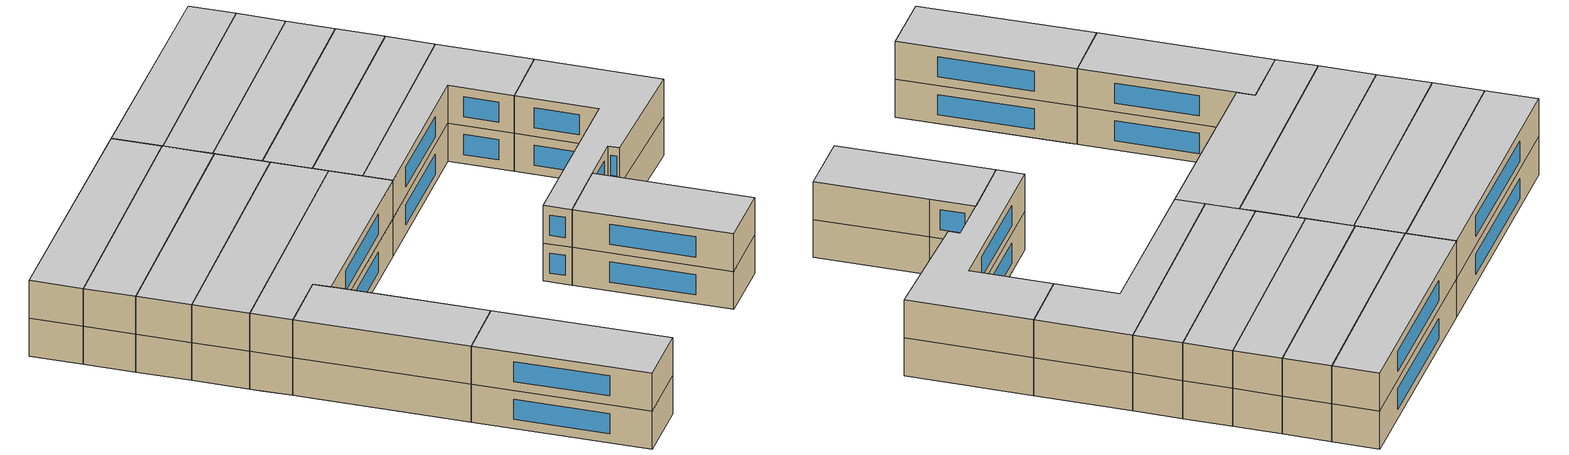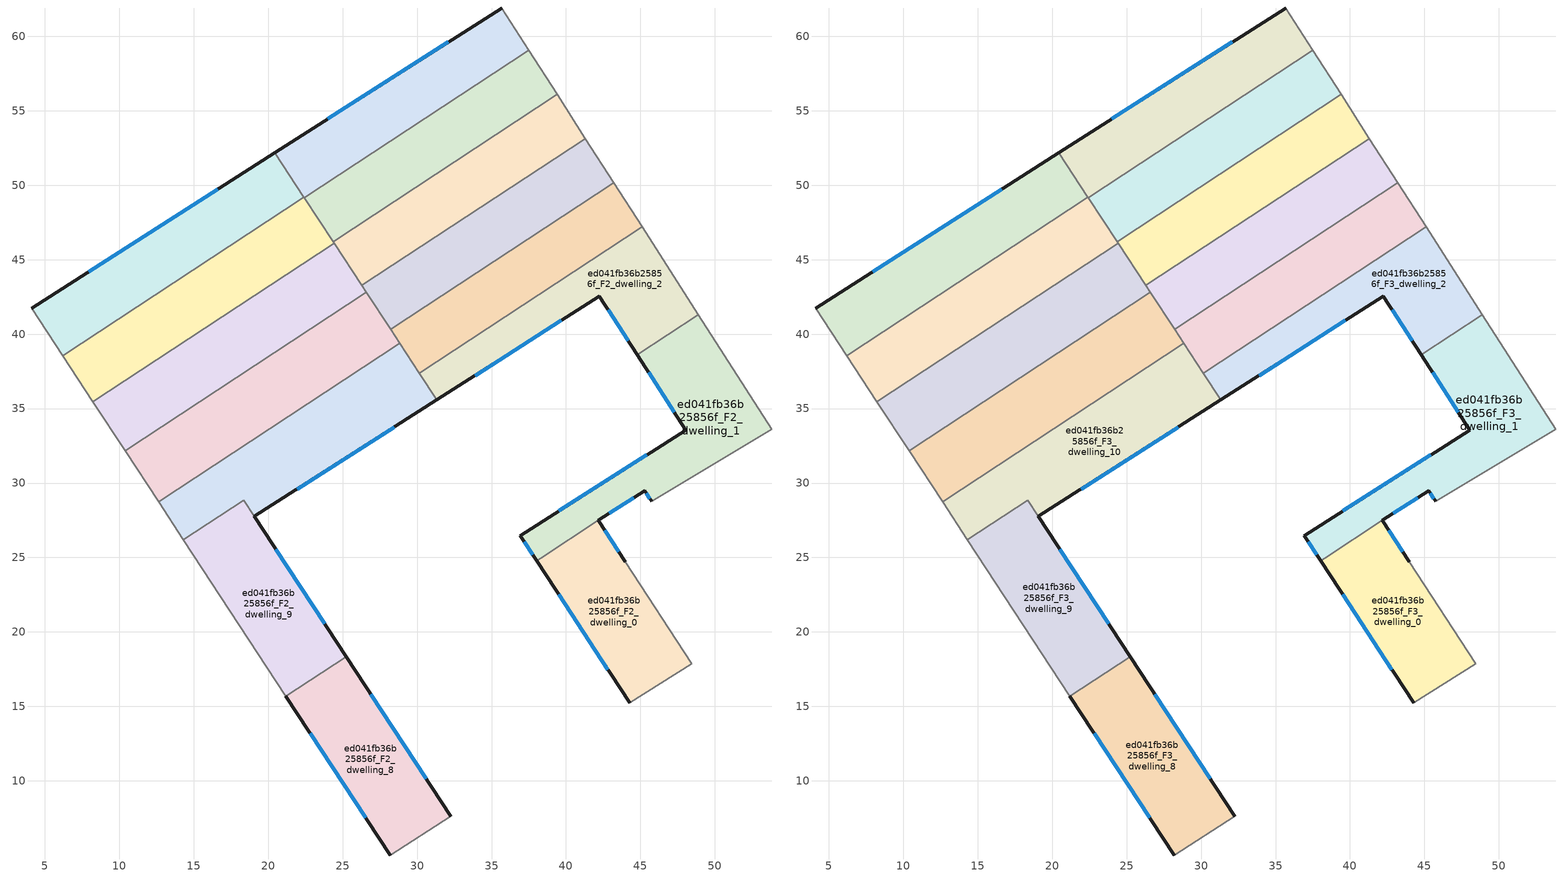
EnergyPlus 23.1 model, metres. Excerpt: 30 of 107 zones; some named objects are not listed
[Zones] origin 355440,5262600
ed041fb36b25856f_F2_dwelling_0
 floor to ed041fb36b25856f_F1_dwelling_0 (EU_floor_Construction): 43.98,24.72 48.46,17.87 44.28,15.23 38.03,24.77 38.32,24.96 42.18,27.49 z6
 wall outside (EU_wall_Construction): 43.98,24.72 42.18,27.49 / 38.03,24.77 44.28,15.23 z6:9
 wall adiabatic (EU_wall_Construction): 44.28,15.23 48.46,17.87 43.98,24.72 z6:9
 wall to ed041fb36b25856f_F2_dwelling_1 (EU_wall_Construction): 42.18,27.49 38.32,24.96 38.03,24.77 z6:9
 window (EU_Window_Construction): 43.55,25.37 42.6,26.84 / 39.5,22.53 42.81,17.47 z6.7:8.3
ed041fb36b25856f_F2_dwelling_1
 floor to ed041fb36b25856f_F1_dwelling_1 (EU_floor_Construction): 48.89,41.31 53.84,33.6 45.75,28.77 45.29,29.47 45.25,29.53 42.17,27.5 41.11,29.14 48.04,33.55 44.79,38.62 z6
 floor to ed041fb36b25856f_F1_dwelling_0 (EU_floor_Construction): 45.25,29.53 45.29,29.47 42.18,27.49 38.32,24.96 38.03,24.77 36.92,26.47 41.11,29.14 42.17,27.5 z6
 wall outside (EU_wall_Construction): 44.79,38.62 48.04,33.55 36.92,26.47 38.03,24.77 / 42.18,27.49 45.29,29.47 45.75,28.77 z6:9
 wall adiabatic (EU_wall_Construction): 45.75,28.77 53.84,33.6 48.89,41.31 z6:9
 wall to ed041fb36b25856f_F2_dwelling_2 (EU_wall_Construction): 48.89,41.31 44.79,38.62 z6:9
 window (EU_Window_Construction): 45.43,31.89 39.53,28.13 / 45.55,37.43 47.27,34.74 / 45.4,29.31 45.64,28.94 / 42.91,27.96 44.56,29.01 / 37.18,26.07 37.77,25.17 z6.7:8.3
ed041fb36b25856f_F2_dwelling_10
 floor to ed041fb36b25856f_F1_dwelling_10 (EU_floor_Construction): 29.35,38.6 31.34,35.59 19.07,27.75 18.34,28.85 14.3,26.2 13.14,27.96 z6
 floor to ed041fb36b25856f_F1_dwelling_11 (EU_floor_Construction): 28.84,39.39 29.35,38.6 13.14,27.96 12.63,28.74 z6
 wall outside (EU_wall_Construction): 19.07,27.75 31.34,35.59 z6:9
 wall adiabatic (EU_wall_Construction): 12.63,28.74 14.3,26.2 z6:9
 wall to ed041fb36b25856f_F2_dwelling_11 (EU_wall_Construction): 28.84,39.39 12.63,28.74 z6:9
 wall to ed041fb36b25856f_F2_dwelling_9 (EU_wall_Construction): 14.3,26.2 18.34,28.85 19.07,27.75 z6:9
 wall to ed041fb36b25856f_F2_dwelling_3 (EU_wall_Construction): 30.16,37.38 28.84,39.39 z6:9
 wall to ed041fb36b25856f_F2_dwelling_2 (EU_wall_Construction): 31.34,35.59 30.16,37.38 z6:9
 window (EU_Window_Construction): 21.95,29.59 28.45,33.75 z6.7:8.3
ed041fb36b25856f_F2_dwelling_11
 floor to ed041fb36b25856f_F1_dwelling_11 (EU_floor_Construction): 27.47,41.47 28.84,39.39 12.63,28.74 11.26,30.83 z6
 floor adiabatic (EU_floor_Construction): 26.59,42.81 27.47,41.47 11.26,30.83 10.38,32.17 z6
 wall to ed041fb36b25856f_F2_dwelling_12 (EU_wall_Construction): 26.59,42.81 10.38,32.17 z6:9
 wall adiabatic (EU_wall_Construction): 10.38,32.17 12.63,28.74 z6:9
 wall to ed041fb36b25856f_F2_dwelling_4 (EU_wall_Construction): 28.22,40.34 26.59,42.81 z6:9
 wall to ed041fb36b25856f_F2_dwelling_3 (EU_wall_Construction): 28.84,39.39 28.22,40.33 z6:9
ed041fb36b25856f_F2_dwelling_12
 floor to ed041fb36b25856f_F1_dwelling_13 (EU_floor_Construction): 24.43,46.11 25.69,44.18 9.49,33.54 8.22,35.47 z6
 floor adiabatic (EU_floor_Construction): 25.69,44.18 26.59,42.81 10.38,32.17 9.49,33.54 z6
 wall to ed041fb36b25856f_F2_dwelling_13 (EU_wall_Construction): 24.43,46.11 8.22,35.47 z6:9
 wall adiabatic (EU_wall_Construction): 8.22,35.47 10.38,32.17 z6:9
 wall to ed041fb36b25856f_F2_dwelling_5 (EU_wall_Construction): 26.28,43.28 24.43,46.11 z6:9
 wall to ed041fb36b25856f_F2_dwelling_4 (EU_wall_Construction): 26.59,42.81 26.28,43.28 z6:9
ed041fb36b25856f_F2_dwelling_13
 floor to ed041fb36b25856f_F1_dwelling_13 (EU_floor_Construction): 23.92,46.88 24.43,46.11 8.22,35.47 7.71,36.24 z6
 floor to ed041fb36b25856f_F1_dwelling_14 (EU_floor_Construction): 22.4,49.2 23.92,46.88 7.71,36.24 6.19,38.56 z6
 wall adiabatic (EU_wall_Construction): 6.19,38.56 8.22,35.47 z6:9
 wall to ed041fb36b25856f_F2_dwelling_14 (EU_wall_Construction): 22.4,49.2 6.19,38.56 z6:9
 wall to ed041fb36b25856f_F2_dwelling_6 (EU_wall_Construction): 24.35,46.22 22.42,49.16 z6:9
 wall to ed041fb36b25856f_F2_dwelling_5 (EU_wall_Construction): 24.43,46.11 24.35,46.22 z6:9
 wall to ed041fb36b25856f_F2_dwelling_7 (EU_wall_Construction): 22.42,49.16 22.4,49.2 z6:9
ed041fb36b25856f_F2_dwelling_14
 floor to ed041fb36b25856f_F1_dwelling_14 (EU_floor_Construction): 22.14,49.58 22.4,49.2 6.19,38.56 5.94,38.95 z6
 floor to ed041fb36b25856f_F1_dwelling_15 (EU_floor_Construction): 20.44,52.19 22.14,49.58 5.94,38.95 4.1,41.75 z6
 wall outside (EU_wall_Construction): 20.44,52.19 4.1,41.75 z6:9
 wall adiabatic (EU_wall_Construction): 4.1,41.75 6.19,38.56 z6:9
 wall to ed041fb36b25856f_F2_dwelling_7 (EU_wall_Construction): 22.4,49.2 20.44,52.19 z6:9
 window (EU_Window_Construction): 16.6,49.74 7.93,44.2 z6.7:8.3
ed041fb36b25856f_F2_dwelling_2
 floor to ed041fb36b25856f_F1_dwelling_2 (EU_floor_Construction): 45.11,47.2 48.89,41.31 44.79,38.62 42.25,42.56 31.34,35.59 30.16,37.38 z6
 wall outside (EU_wall_Construction): 31.34,35.59 42.25,42.56 44.78,38.62 z6:9
 wall to ed041fb36b25856f_F2_dwelling_3 (EU_wall_Construction): 45.11,47.2 30.16,37.38 z6:9
 wall adiabatic (EU_wall_Construction): 48.89,41.31 45.11,47.2 z6:9
 window (EU_Window_Construction): 42.85,41.63 44.19,39.54 / 33.9,37.22 39.69,40.92 z6.7:8.3
ed041fb36b25856f_F2_dwelling_3
 floor to ed041fb36b25856f_F1_dwelling_3 (EU_floor_Construction): 43.2,50.17 45.11,47.2 30.16,37.38 28.22,40.33 z6
 wall to ed041fb36b25856f_F2_dwelling_4 (EU_wall_Construction): 43.2,50.17 28.22,40.33 z6:9
 wall adiabatic (EU_wall_Construction): 45.11,47.2 43.2,50.17 z6:9
ed041fb36b25856f_F2_dwelling_4
 floor to ed041fb36b25856f_F1_dwelling_4 (EU_floor_Construction): 41.3,53.14 43.2,50.17 28.22,40.33 26.28,43.28 z6
 wall to ed041fb36b25856f_F2_dwelling_5 (EU_wall_Construction): 41.3,53.14 26.28,43.28 z6:9
 wall adiabatic (EU_wall_Construction): 43.2,50.17 41.3,53.14 z6:9
ed041fb36b25856f_F2_dwelling_5
 floor to ed041fb36b25856f_F1_dwelling_5 (EU_floor_Construction): 39.4,56.1 41.3,53.14 26.28,43.28 24.35,46.22 z6
 wall to ed041fb36b25856f_F2_dwelling_6 (EU_wall_Construction): 39.4,56.11 24.35,46.22 z6:9
 wall adiabatic (EU_wall_Construction): 41.3,53.14 39.4,56.11 z6:9
ed041fb36b25856f_F2_dwelling_6
 floor to ed041fb36b25856f_F1_dwelling_6 (EU_floor_Construction): 37.5,59.06 39.4,56.11 24.35,46.22 22.42,49.16 z6
 wall adiabatic (EU_wall_Construction): 39.4,56.11 37.5,59.06 z6:9
 wall to ed041fb36b25856f_F2_dwelling_7 (EU_wall_Construction): 37.5,59.06 22.42,49.16 z6:9
ed041fb36b25856f_F2_dwelling_7
 floor to ed041fb36b25856f_F1_dwelling_7 (EU_floor_Construction): 35.67,61.91 37.5,59.06 22.42,49.16 20.44,52.19 z6
 wall outside (EU_wall_Construction): 35.67,61.91 20.44,52.19 z6:9
 wall adiabatic (EU_wall_Construction): 37.5,59.06 35.67,61.91 z6:9
 window (EU_Window_Construction): 32.09,59.63 24.01,54.47 z6.7:8.3
ed041fb36b25856f_F2_dwelling_8
 floor to ed041fb36b25856f_F1_dwelling_8 (EU_floor_Construction): 25.54,17.88 32.27,7.61 28.18,5.01 21.49,15.22 z6
 floor to ed041fb36b25856f_F1_dwelling_9 (EU_floor_Construction): 25.24,18.34 25.54,17.88 21.49,15.22 21.19,15.68 z6
 wall outside (EU_wall_Construction): 21.19,15.68 28.18,5.01 / 32.27,7.61 25.24,18.34 z6:9
 wall adiabatic (EU_wall_Construction): 28.18,5.01 32.27,7.61 z6:9
 wall to ed041fb36b25856f_F2_dwelling_9 (EU_wall_Construction): 25.24,18.34 21.19,15.68 z6:9
 window (EU_Window_Construction): 22.83,13.18 26.54,7.52 / 30.62,10.13 26.89,15.82 z6.7:8.3
ed041fb36b25856f_F2_dwelling_9
 floor to ed041fb36b25856f_F1_dwelling_9 (EU_floor_Construction): 18.85,28.08 25.24,18.34 21.19,15.68 14.8,25.42 z6
 floor to ed041fb36b25856f_F1_dwelling_10 (EU_floor_Construction): 18.34,28.85 18.85,28.08 14.8,25.42 14.3,26.2 z6
 wall outside (EU_wall_Construction): 25.24,18.34 19.06,27.75 z6:9
 wall adiabatic (EU_wall_Construction): 14.3,26.2 21.19,15.68 z6:9
 window (EU_Window_Construction): 23.79,20.55 20.51,25.54 z6.7:8.3
ed041fb36b25856f_F3_dwelling_0
 floor to ed041fb36b25856f_F2_dwelling_0 (EU_floor_Construction): 43.98,24.72 48.46,17.87 44.28,15.23 38.03,24.77 38.32,24.96 42.18,27.49 z9
 wall outside (EU_wall_Construction): 43.98,24.72 42.18,27.49 / 38.03,24.77 44.28,15.23 z9:12
 wall adiabatic (EU_wall_Construction): 44.28,15.23 48.46,17.87 43.98,24.72 z9:12
 wall to ed041fb36b25856f_F3_dwelling_1 (EU_wall_Construction): 42.18,27.49 38.32,24.96 38.03,24.77 z9:12
 window (EU_Window_Construction): 43.55,25.37 42.6,26.84 / 39.5,22.53 42.81,17.47 z9.7:11.3
 ceiling to ed041fb36b25856f_F4_dwelling_0 (EU_floor_Construction): 48.46,17.87 43.98,24.72 42.18,27.49 38.32,24.96 38.03,24.77 44.28,15.23 z12
ed041fb36b25856f_F3_dwelling_1
 floor to ed041fb36b25856f_F2_dwelling_1 (EU_floor_Construction): 48.89,41.31 53.84,33.6 45.75,28.77 45.29,29.47 42.18,27.49 38.32,24.96 38.03,24.77 36.92,26.47 48.04,33.55 44.79,38.62 z9
 wall outside (EU_wall_Construction): 44.79,38.62 48.04,33.55 36.92,26.47 38.03,24.77 / 42.18,27.49 45.29,29.47 45.75,28.77 z9:12
 wall adiabatic (EU_wall_Construction): 45.75,28.77 53.84,33.6 48.89,41.31 z9:12
 wall to ed041fb36b25856f_F3_dwelling_2 (EU_wall_Construction): 48.89,41.31 44.79,38.62 z9:12
 window (EU_Window_Construction): 45.43,31.89 39.53,28.13 / 45.55,37.43 47.27,34.74 / 45.4,29.31 45.64,28.94 / 42.91,27.96 44.56,29.01 / 37.18,26.07 37.77,25.17 z9.7:11.3
 ceiling to ed041fb36b25856f_F4_dwelling_1 (EU_floor_Construction): 53.84,33.6 48.89,41.31 44.79,38.62 48.04,33.55 36.92,26.47 38.03,24.77 38.32,24.96 42.18,27.49 45.29,29.47 45.75,28.77 z12
ed041fb36b25856f_F3_dwelling_10
 floor to ed041fb36b25856f_F2_dwelling_10 (EU_floor_Construction): 28.84,39.39 31.34,35.59 19.07,27.75 18.34,28.85 14.3,26.2 12.63,28.74 z9
 wall outside (EU_wall_Construction): 19.07,27.75 31.34,35.59 z9:12
 wall adiabatic (EU_wall_Construction): 12.63,28.74 14.3,26.2 z9:12
 wall to ed041fb36b25856f_F3_dwelling_11 (EU_wall_Construction): 28.84,39.39 12.63,28.74 z9:12
 wall to ed041fb36b25856f_F3_dwelling_9 (EU_wall_Construction): 14.3,26.2 18.34,28.85 19.07,27.75 z9:12
 wall to ed041fb36b25856f_F3_dwelling_3 (EU_wall_Construction): 30.16,37.38 28.84,39.39 z9:12
 wall to ed041fb36b25856f_F3_dwelling_2 (EU_wall_Construction): 31.34,35.59 30.16,37.38 z9:12
 window (EU_Window_Construction): 21.95,29.59 28.45,33.75 z9.7:11.3
 ceiling to ed041fb36b25856f_F4_dwelling_10 (EU_floor_Construction): 31.34,35.59 28.84,39.39 12.63,28.74 14.3,26.2 18.34,28.85 19.07,27.75 z12
ed041fb36b25856f_F3_dwelling_11
 floor to ed041fb36b25856f_F2_dwelling_11 (EU_floor_Construction): 26.59,42.81 28.84,39.39 12.63,28.74 10.38,32.17 z9
 wall to ed041fb36b25856f_F3_dwelling_12 (EU_wall_Construction): 26.59,42.81 10.38,32.17 z9:12
 wall adiabatic (EU_wall_Construction): 10.38,32.17 12.63,28.74 z9:12
 wall to ed041fb36b25856f_F3_dwelling_4 (EU_wall_Construction): 28.22,40.34 26.59,42.81 z9:12
 wall to ed041fb36b25856f_F3_dwelling_3 (EU_wall_Construction): 28.84,39.39 28.22,40.33 z9:12
 ceiling to ed041fb36b25856f_F4_dwelling_11 (EU_floor_Construction): 28.84,39.39 26.59,42.81 10.38,32.17 12.63,28.74 z12
ed041fb36b25856f_F3_dwelling_12
 floor to ed041fb36b25856f_F2_dwelling_12 (EU_floor_Construction): 24.43,46.11 26.59,42.81 10.38,32.17 8.22,35.47 z9
 wall to ed041fb36b25856f_F3_dwelling_13 (EU_wall_Construction): 24.43,46.11 8.22,35.47 z9:12
 wall adiabatic (EU_wall_Construction): 8.22,35.47 10.38,32.17 z9:12
 wall to ed041fb36b25856f_F3_dwelling_5 (EU_wall_Construction): 26.28,43.28 24.43,46.11 z9:12
 wall to ed041fb36b25856f_F3_dwelling_4 (EU_wall_Construction): 26.59,42.81 26.28,43.28 z9:12
 ceiling to ed041fb36b25856f_F4_dwelling_12 (EU_floor_Construction): 26.59,42.81 24.43,46.11 8.22,35.47 10.38,32.17 z12
ed041fb36b25856f_F3_dwelling_13
 floor to ed041fb36b25856f_F2_dwelling_13 (EU_floor_Construction): 22.4,49.2 24.43,46.11 8.22,35.47 6.19,38.56 z9
 wall adiabatic (EU_wall_Construction): 6.19,38.56 8.22,35.47 z9:12
 wall to ed041fb36b25856f_F3_dwelling_14 (EU_wall_Construction): 22.4,49.2 6.19,38.56 z9:12
 wall to ed041fb36b25856f_F3_dwelling_6 (EU_wall_Construction): 24.35,46.22 22.42,49.16 z9:12
 wall to ed041fb36b25856f_F3_dwelling_5 (EU_wall_Construction): 24.43,46.11 24.35,46.22 z9:12
 wall to ed041fb36b25856f_F3_dwelling_7 (EU_wall_Construction): 22.42,49.16 22.4,49.2 z9:12
 ceiling to ed041fb36b25856f_F4_dwelling_13 (EU_floor_Construction): 24.43,46.11 22.4,49.2 6.19,38.56 8.22,35.47 z12
ed041fb36b25856f_F3_dwelling_14
 floor to ed041fb36b25856f_F2_dwelling_14 (EU_floor_Construction): 20.44,52.19 22.4,49.2 6.19,38.56 4.1,41.75 z9
 wall outside (EU_wall_Construction): 20.44,52.19 4.1,41.75 z9:12
 wall adiabatic (EU_wall_Construction): 4.1,41.75 6.19,38.56 z9:12
 wall to ed041fb36b25856f_F3_dwelling_7 (EU_wall_Construction): 22.4,49.2 20.44,52.19 z9:12
 window (EU_Window_Construction): 16.6,49.74 7.93,44.2 z9.7:11.3
 ceiling to ed041fb36b25856f_F4_dwelling_14 (EU_floor_Construction): 22.4,49.2 20.44,52.19 4.1,41.75 6.19,38.56 z12
ed041fb36b25856f_F3_dwelling_2
 floor to ed041fb36b25856f_F2_dwelling_2 (EU_floor_Construction): 45.11,47.2 48.89,41.31 44.79,38.62 42.25,42.56 31.34,35.59 30.16,37.38 z9
 wall outside (EU_wall_Construction): 31.34,35.59 42.25,42.56 44.78,38.62 z9:12
 wall to ed041fb36b25856f_F3_dwelling_3 (EU_wall_Construction): 45.11,47.2 30.16,37.38 z9:12
 wall adiabatic (EU_wall_Construction): 48.89,41.31 45.11,47.2 z9:12
 window (EU_Window_Construction): 42.85,41.63 44.19,39.54 / 33.9,37.22 39.69,40.92 z9.7:11.3
 ceiling to ed041fb36b25856f_F4_dwelling_2 (EU_floor_Construction): 44.79,38.62 48.89,41.31 45.11,47.2 30.16,37.38 31.34,35.59 42.25,42.56 z12
ed041fb36b25856f_F3_dwelling_3
 floor to ed041fb36b25856f_F2_dwelling_3 (EU_floor_Construction): 43.2,50.17 45.11,47.2 30.16,37.38 28.22,40.33 z9
 wall to ed041fb36b25856f_F3_dwelling_4 (EU_wall_Construction): 43.2,50.17 28.22,40.33 z9:12
 wall adiabatic (EU_wall_Construction): 45.11,47.2 43.2,50.17 z9:12
 ceiling to ed041fb36b25856f_F4_dwelling_3 (EU_floor_Construction): 45.11,47.2 43.2,50.17 28.22,40.33 30.16,37.38 z12
ed041fb36b25856f_F3_dwelling_4
 floor to ed041fb36b25856f_F2_dwelling_4 (EU_floor_Construction): 41.3,53.14 43.2,50.17 28.22,40.33 26.28,43.28 z9
 wall to ed041fb36b25856f_F3_dwelling_5 (EU_wall_Construction): 41.3,53.14 26.28,43.28 z9:12
 wall adiabatic (EU_wall_Construction): 43.2,50.17 41.3,53.14 z9:12
 ceiling to ed041fb36b25856f_F4_dwelling_4 (EU_floor_Construction): 43.2,50.17 41.3,53.14 26.28,43.28 28.22,40.33 z12
ed041fb36b25856f_F3_dwelling_5
 floor to ed041fb36b25856f_F2_dwelling_5 (EU_floor_Construction): 39.4,56.11 41.3,53.14 26.28,43.28 24.35,46.22 z9
 wall to ed041fb36b25856f_F3_dwelling_6 (EU_wall_Construction): 39.4,56.11 24.35,46.22 z9:12
 wall adiabatic (EU_wall_Construction): 41.3,53.14 39.4,56.11 z9:12
 ceiling to ed041fb36b25856f_F4_dwelling_5 (EU_floor_Construction): 41.3,53.14 39.4,56.11 24.35,46.22 26.28,43.28 z12
ed041fb36b25856f_F3_dwelling_6
 floor to ed041fb36b25856f_F2_dwelling_6 (EU_floor_Construction): 37.5,59.06 39.4,56.11 24.35,46.22 22.42,49.16 z9
 wall adiabatic (EU_wall_Construction): 39.4,56.11 37.5,59.06 z9:12
 wall to ed041fb36b25856f_F3_dwelling_7 (EU_wall_Construction): 37.5,59.06 22.42,49.16 z9:12
 ceiling to ed041fb36b25856f_F4_dwelling_6 (EU_floor_Construction): 39.4,56.11 37.5,59.06 22.42,49.16 24.35,46.22 z12
ed041fb36b25856f_F3_dwelling_7
 floor to ed041fb36b25856f_F2_dwelling_7 (EU_floor_Construction): 35.67,61.91 37.5,59.06 22.42,49.16 20.44,52.19 z9
 wall outside (EU_wall_Construction): 35.67,61.91 20.44,52.19 z9:12
 wall adiabatic (EU_wall_Construction): 37.5,59.06 35.67,61.91 z9:12
 window (EU_Window_Construction): 32.09,59.63 24.01,54.47 z9.7:11.3
 ceiling to ed041fb36b25856f_F4_dwelling_7 (EU_floor_Construction): 37.5,59.06 35.67,61.91 20.44,52.19 22.42,49.16 z12
ed041fb36b25856f_F3_dwelling_8
 floor to ed041fb36b25856f_F2_dwelling_8 (EU_floor_Construction): 25.24,18.34 32.27,7.61 28.18,5.01 21.19,15.68 z9
 wall outside (EU_wall_Construction): 21.19,15.68 28.18,5.01 / 32.27,7.61 25.24,18.34 z9:12
 wall adiabatic (EU_wall_Construction): 28.18,5.01 32.27,7.61 z9:12
 wall to ed041fb36b25856f_F3_dwelling_9 (EU_wall_Construction): 25.24,18.34 21.19,15.68 z9:12
 window (EU_Window_Construction): 22.83,13.18 26.54,7.52 / 30.62,10.13 26.89,15.82 z9.7:11.3
 ceiling to ed041fb36b25856f_F4_dwelling_8 (EU_floor_Construction): 32.27,7.61 25.24,18.34 21.19,15.68 28.18,5.01 z12
ed041fb36b25856f_F3_dwelling_9
 floor to ed041fb36b25856f_F2_dwelling_9 (EU_floor_Construction): 18.34,28.85 25.24,18.34 21.19,15.68 14.3,26.2 z9
 wall outside (EU_wall_Construction): 25.24,18.34 19.06,27.75 z9:12
 wall adiabatic (EU_wall_Construction): 14.3,26.2 21.19,15.68 z9:12
 window (EU_Window_Construction): 23.79,20.55 20.51,25.54 z9.7:11.3
 ceiling to ed041fb36b25856f_F4_dwelling_9 (EU_floor_Construction): 25.24,18.34 18.34,28.85 14.3,26.2 21.19,15.68 z12
[Building]
EU S2 Campaign: North Axis=0; Terrain=City; Solar Distribution=FullExterior
[Site:Location]
Budapest.Ferenc.Liszt.Intl.AP: Latitude=47.437; Longitude=19.256; Time Zone=1; Elevation=185
[SizingPeriod:WeatherFileDays]
AnnualSizingPeriod: Begin Month=1; Begin Day of Month=1; End Month=12; End Day of Month=31; Day of Week for Start Day=Monday; Use Weather File Daylight Saving Period=No; Use Weather File Rain and Snow Indicators=No
[MATERIAL]
EU_InternalMass_Material: Roughness=MediumRough; Thickness=0.1; Conductivity=1; Density=1800; Specific Heat=900; Thermal Absorptance=0.9; Solar Absorptance=0.7; Visible Absorptance=0.7
[MATERIAL:NOMASS] Roughness=MediumRough; Thermal Absorptance=0.9; Solar Absorptance=0.7; Visible Absorptance=0.7
Name | Thermal Resistance
EU_wall_NoMass | 0.832559
EU_floor_NoMass | 0.872794
[WINDOWMATERIAL:SIMPLEGLAZINGSYSTEM]
EU_Window_SimpleGlazing: UFactor=2.79869; Solar Heat Gain Coefficient=0.75; Visible Transmittance=0.75
[CONSTRUCTION]
EU_wall_Construction: EU_wall_NoMass
EU_floor_Construction: EU_floor_NoMass
EU_Window_Construction: EU_Window_SimpleGlazing
EU_InternalMass_Construction: EU_InternalMass_Material
[ZONE] Type=1; Multiplier=1; Ceiling Height=autocalculate; Floor Area=autocalculate; Part of Total Floor Area=Yes
Name | Volume
ed041fb36b25856f_F2_dwelling_0; ed041fb36b25856f_F3_dwelling_0 | 169.849
ed041fb36b25856f_F2_dwelling_1; ed041fb36b25856f_F3_dwelling_1 | 223.693
ed041fb36b25856f_F2_dwelling_10; ed041fb36b25856f_F3_dwelling_10 | 238.703
ed041fb36b25856f_F2_dwelling_11; ed041fb36b25856f_F3_dwelling_11 | 238.243
ed041fb36b25856f_F2_dwelling_12; ed041fb36b25856f_F3_dwelling_12 | 229.541
ed041fb36b25856f_F2_dwelling_13; ed041fb36b25856f_F3_dwelling_13 | 214.958
ed041fb36b25856f_F2_dwelling_14; ed041fb36b25856f_F3_dwelling_14 | 215.056
ed041fb36b25856f_F2_dwelling_2; ed041fb36b25856f_F3_dwelling_2 | 189.865
ed041fb36b25856f_F2_dwelling_3; ed041fb36b25856f_F3_dwelling_3 | 189.85
ed041fb36b25856f_F2_dwelling_4; ed041fb36b25856f_F3_dwelling_4; ed041fb36b25856f_F2_dwelling_6; ed041fb36b25856f_F3_dwelling_6 | 189.864
ed041fb36b25856f_F2_dwelling_5; ed041fb36b25856f_F3_dwelling_5 | 189.816
ed041fb36b25856f_F2_dwelling_7; ed041fb36b25856f_F3_dwelling_7 | 189.853
ed041fb36b25856f_F2_dwelling_8; ed041fb36b25856f_F3_dwelling_8 | 185.942
ed041fb36b25856f_F2_dwelling_9; ed041fb36b25856f_F3_dwelling_9 | 182.534
[INTERNALMASS] Construction=EU_InternalMass_Construction
Name | Zone or ZoneList | Surface Area
ed041fb36b25856f_F2_dwelling_0_EU_InternalMass | ed041fb36b25856f_F2_dwelling_0 | 56.6216
ed041fb36b25856f_F2_dwelling_1_EU_InternalMass | ed041fb36b25856f_F2_dwelling_1 | 74.5721
ed041fb36b25856f_F2_dwelling_2_EU_InternalMass | ed041fb36b25856f_F2_dwelling_2 | 63.2904
ed041fb36b25856f_F2_dwelling_3_EU_InternalMass | ed041fb36b25856f_F2_dwelling_3 | 63.2835
ed041fb36b25856f_F2_dwelling_4_EU_InternalMass | ed041fb36b25856f_F2_dwelling_4 | 63.2879
ed041fb36b25856f_F2_dwelling_5_EU_InternalMass | ed041fb36b25856f_F2_dwelling_5 | 63.2818
ed041fb36b25856f_F2_dwelling_6_EU_InternalMass | ed041fb36b25856f_F2_dwelling_6 | 63.2816
ed041fb36b25856f_F2_dwelling_7_EU_InternalMass | ed041fb36b25856f_F2_dwelling_7 | 63.2845
ed041fb36b25856f_F2_dwelling_8_EU_InternalMass | ed041fb36b25856f_F2_dwelling_8 | 61.9825
ed041fb36b25856f_F2_dwelling_9_EU_InternalMass | ed041fb36b25856f_F2_dwelling_9 | 60.8571
ed041fb36b25856f_F2_dwelling_10_EU_InternalMass | ed041fb36b25856f_F2_dwelling_10 | 79.5615
ed041fb36b25856f_F2_dwelling_11_EU_InternalMass | ed041fb36b25856f_F2_dwelling_11 | 79.4268
ed041fb36b25856f_F2_dwelling_12_EU_InternalMass | ed041fb36b25856f_F2_dwelling_12 | 76.5158
ed041fb36b25856f_F2_dwelling_13_EU_InternalMass | ed041fb36b25856f_F2_dwelling_13 | 71.6529
ed041fb36b25856f_F2_dwelling_14_EU_InternalMass | ed041fb36b25856f_F2_dwelling_14 | 71.6746
ed041fb36b25856f_F3_dwelling_0_EU_InternalMass | ed041fb36b25856f_F3_dwelling_0 | 56.6216
ed041fb36b25856f_F3_dwelling_1_EU_InternalMass | ed041fb36b25856f_F3_dwelling_1 | 74.5721
ed041fb36b25856f_F3_dwelling_2_EU_InternalMass | ed041fb36b25856f_F3_dwelling_2 | 63.2904
ed041fb36b25856f_F3_dwelling_3_EU_InternalMass | ed041fb36b25856f_F3_dwelling_3 | 63.2835
ed041fb36b25856f_F3_dwelling_4_EU_InternalMass | ed041fb36b25856f_F3_dwelling_4 | 63.2879
ed041fb36b25856f_F3_dwelling_5_EU_InternalMass | ed041fb36b25856f_F3_dwelling_5 | 63.2818
ed041fb36b25856f_F3_dwelling_6_EU_InternalMass | ed041fb36b25856f_F3_dwelling_6 | 63.2816
ed041fb36b25856f_F3_dwelling_7_EU_InternalMass | ed041fb36b25856f_F3_dwelling_7 | 63.2845
ed041fb36b25856f_F3_dwelling_8_EU_InternalMass | ed041fb36b25856f_F3_dwelling_8 | 61.9825
ed041fb36b25856f_F3_dwelling_9_EU_InternalMass | ed041fb36b25856f_F3_dwelling_9 | 60.8571
ed041fb36b25856f_F3_dwelling_10_EU_InternalMass | ed041fb36b25856f_F3_dwelling_10 | 79.5615
ed041fb36b25856f_F3_dwelling_11_EU_InternalMass | ed041fb36b25856f_F3_dwelling_11 | 79.4268
ed041fb36b25856f_F3_dwelling_12_EU_InternalMass | ed041fb36b25856f_F3_dwelling_12 | 76.5158
ed041fb36b25856f_F3_dwelling_13_EU_InternalMass | ed041fb36b25856f_F3_dwelling_13 | 71.6529
ed041fb36b25856f_F3_dwelling_14_EU_InternalMass | ed041fb36b25856f_F3_dwelling_14 | 71.6746
[OTHEREQUIPMENT] Fuel Type=Electricity; Design Level Calculation Method=Watts/Area; Power per Zone Floor Area=1; Fraction Latent=0; Fraction Radiant=0; Fraction Lost=0; Carbon Dioxide Generation Rate=0; EndUse Subcategory=EU_Step8_InternalGains
Name | Zone or ZoneList or Space or SpaceList | Schedule
EU_Step8_InternalGain_ed041fb36b25856f_F2_dwelling_0_f000 | ed041fb36b25856f_F2_dwelling_0 | EU_Step8_GainSchedule_ed041fb36b25856f_F2_dwelling_0_f000
EU_Step8_InternalGain_ed041fb36b25856f_F2_dwelling_1_f000 | ed041fb36b25856f_F2_dwelling_1 | EU_Step8_GainSchedule_ed041fb36b25856f_F2_dwelling_1_f000
EU_Step8_InternalGain_ed041fb36b25856f_F2_dwelling_2_f000 | ed041fb36b25856f_F2_dwelling_2 | EU_Step8_GainSchedule_ed041fb36b25856f_F2_dwelling_2_f000
EU_Step8_InternalGain_ed041fb36b25856f_F2_dwelling_3_f000 | ed041fb36b25856f_F2_dwelling_3 | EU_Step8_GainSchedule_ed041fb36b25856f_F2_dwelling_3_f000
EU_Step8_InternalGain_ed041fb36b25856f_F2_dwelling_4_f000 | ed041fb36b25856f_F2_dwelling_4 | EU_Step8_GainSchedule_ed041fb36b25856f_F2_dwelling_4_f000
EU_Step8_InternalGain_ed041fb36b25856f_F2_dwelling_5_f000 | ed041fb36b25856f_F2_dwelling_5 | EU_Step8_GainSchedule_ed041fb36b25856f_F2_dwelling_5_f000
EU_Step8_InternalGain_ed041fb36b25856f_F2_dwelling_6_f000 | ed041fb36b25856f_F2_dwelling_6 | EU_Step8_GainSchedule_ed041fb36b25856f_F2_dwelling_6_f000
EU_Step8_InternalGain_ed041fb36b25856f_F2_dwelling_7_f000 | ed041fb36b25856f_F2_dwelling_7 | EU_Step8_GainSchedule_ed041fb36b25856f_F2_dwelling_7_f000
EU_Step8_InternalGain_ed041fb36b25856f_F2_dwelling_8_f000 | ed041fb36b25856f_F2_dwelling_8 | EU_Step8_GainSchedule_ed041fb36b25856f_F2_dwelling_8_f000
EU_Step8_InternalGain_ed041fb36b25856f_F2_dwelling_9_f000 | ed041fb36b25856f_F2_dwelling_9 | EU_Step8_GainSchedule_ed041fb36b25856f_F2_dwelling_9_f000
EU_Step8_InternalGain_ed041fb36b25856f_F2_dwelling_10_f000 | ed041fb36b25856f_F2_dwelling_10 | EU_Step8_GainSchedule_ed041fb36b25856f_F2_dwelling_10_f000
EU_Step8_InternalGain_ed041fb36b25856f_F2_dwelling_11_f000 | ed041fb36b25856f_F2_dwelling_11 | EU_Step8_GainSchedule_ed041fb36b25856f_F2_dwelling_11_f000
EU_Step8_InternalGain_ed041fb36b25856f_F2_dwelling_12_f000 | ed041fb36b25856f_F2_dwelling_12 | EU_Step8_GainSchedule_ed041fb36b25856f_F2_dwelling_12_f000
EU_Step8_InternalGain_ed041fb36b25856f_F2_dwelling_13_f000 | ed041fb36b25856f_F2_dwelling_13 | EU_Step8_GainSchedule_ed041fb36b25856f_F2_dwelling_13_f000
EU_Step8_InternalGain_ed041fb36b25856f_F2_dwelling_14_f000 | ed041fb36b25856f_F2_dwelling_14 | EU_Step8_GainSchedule_ed041fb36b25856f_F2_dwelling_14_f000
EU_Step8_InternalGain_ed041fb36b25856f_F3_dwelling_0_f000 | ed041fb36b25856f_F3_dwelling_0 | EU_Step8_GainSchedule_ed041fb36b25856f_F3_dwelling_0_f000
EU_Step8_InternalGain_ed041fb36b25856f_F3_dwelling_1_f000 | ed041fb36b25856f_F3_dwelling_1 | EU_Step8_GainSchedule_ed041fb36b25856f_F3_dwelling_1_f000
EU_Step8_InternalGain_ed041fb36b25856f_F3_dwelling_2_f000 | ed041fb36b25856f_F3_dwelling_2 | EU_Step8_GainSchedule_ed041fb36b25856f_F3_dwelling_2_f000
EU_Step8_InternalGain_ed041fb36b25856f_F3_dwelling_3_f000 | ed041fb36b25856f_F3_dwelling_3 | EU_Step8_GainSchedule_ed041fb36b25856f_F3_dwelling_3_f000
EU_Step8_InternalGain_ed041fb36b25856f_F3_dwelling_4_f000 | ed041fb36b25856f_F3_dwelling_4 | EU_Step8_GainSchedule_ed041fb36b25856f_F3_dwelling_4_f000
EU_Step8_InternalGain_ed041fb36b25856f_F3_dwelling_5_f000 | ed041fb36b25856f_F3_dwelling_5 | EU_Step8_GainSchedule_ed041fb36b25856f_F3_dwelling_5_f000
EU_Step8_InternalGain_ed041fb36b25856f_F3_dwelling_6_f000 | ed041fb36b25856f_F3_dwelling_6 | EU_Step8_GainSchedule_ed041fb36b25856f_F3_dwelling_6_f000
EU_Step8_InternalGain_ed041fb36b25856f_F3_dwelling_7_f000 | ed041fb36b25856f_F3_dwelling_7 | EU_Step8_GainSchedule_ed041fb36b25856f_F3_dwelling_7_f000
EU_Step8_InternalGain_ed041fb36b25856f_F3_dwelling_8_f000 | ed041fb36b25856f_F3_dwelling_8 | EU_Step8_GainSchedule_ed041fb36b25856f_F3_dwelling_8_f000
EU_Step8_InternalGain_ed041fb36b25856f_F3_dwelling_9_f000 | ed041fb36b25856f_F3_dwelling_9 | EU_Step8_GainSchedule_ed041fb36b25856f_F3_dwelling_9_f000
EU_Step8_InternalGain_ed041fb36b25856f_F3_dwelling_10_f000 | ed041fb36b25856f_F3_dwelling_10 | EU_Step8_GainSchedule_ed041fb36b25856f_F3_dwelling_10_f000
EU_Step8_InternalGain_ed041fb36b25856f_F3_dwelling_11_f000 | ed041fb36b25856f_F3_dwelling_11 | EU_Step8_GainSchedule_ed041fb36b25856f_F3_dwelling_11_f000
EU_Step8_InternalGain_ed041fb36b25856f_F3_dwelling_12_f000 | ed041fb36b25856f_F3_dwelling_12 | EU_Step8_GainSchedule_ed041fb36b25856f_F3_dwelling_12_f000
EU_Step8_InternalGain_ed041fb36b25856f_F3_dwelling_13_f000 | ed041fb36b25856f_F3_dwelling_13 | EU_Step8_GainSchedule_ed041fb36b25856f_F3_dwelling_13_f000
EU_Step8_InternalGain_ed041fb36b25856f_F3_dwelling_14_f000 | ed041fb36b25856f_F3_dwelling_14 | EU_Step8_GainSchedule_ed041fb36b25856f_F3_dwelling_14_f000
[ZONEVENTILATION:DESIGNFLOWRATE] Schedule=EU_AlwaysOn; Design Flow Rate Calculation Method=AirChanges/Hour; Air Changes per Hour=0.475469; Ventilation Type=Natural; Fan Pressure Rise=0; Fan Total Efficiency=1; Constant Term Coefficient=1; Temperature Term Coefficient=0; Velocity Term Coefficient=0; Velocity Squared Term Coefficient=0; Minimum Indoor Temperature=-100; Maximum Indoor Temperature=100; Delta Temperature=-100; Minimum Outdoor Temperature=-100; Maximum Outdoor Temperature=100; Maximum Wind Speed=40
Name | Zone or ZoneList or Space or SpaceList
EU_ConstantAir_ed041fb36b25856f_F2_dwelling_0 | ed041fb36b25856f_F2_dwelling_0
EU_ConstantAir_ed041fb36b25856f_F2_dwelling_1 | ed041fb36b25856f_F2_dwelling_1
EU_ConstantAir_ed041fb36b25856f_F2_dwelling_2 | ed041fb36b25856f_F2_dwelling_2
EU_ConstantAir_ed041fb36b25856f_F2_dwelling_3 | ed041fb36b25856f_F2_dwelling_3
EU_ConstantAir_ed041fb36b25856f_F2_dwelling_4 | ed041fb36b25856f_F2_dwelling_4
EU_ConstantAir_ed041fb36b25856f_F2_dwelling_5 | ed041fb36b25856f_F2_dwelling_5
EU_ConstantAir_ed041fb36b25856f_F2_dwelling_6 | ed041fb36b25856f_F2_dwelling_6
EU_ConstantAir_ed041fb36b25856f_F2_dwelling_7 | ed041fb36b25856f_F2_dwelling_7
EU_ConstantAir_ed041fb36b25856f_F2_dwelling_8 | ed041fb36b25856f_F2_dwelling_8
EU_ConstantAir_ed041fb36b25856f_F2_dwelling_9 | ed041fb36b25856f_F2_dwelling_9
EU_ConstantAir_ed041fb36b25856f_F2_dwelling_10 | ed041fb36b25856f_F2_dwelling_10
EU_ConstantAir_ed041fb36b25856f_F2_dwelling_11 | ed041fb36b25856f_F2_dwelling_11
EU_ConstantAir_ed041fb36b25856f_F2_dwelling_12 | ed041fb36b25856f_F2_dwelling_12
EU_ConstantAir_ed041fb36b25856f_F2_dwelling_13 | ed041fb36b25856f_F2_dwelling_13
EU_ConstantAir_ed041fb36b25856f_F2_dwelling_14 | ed041fb36b25856f_F2_dwelling_14
EU_ConstantAir_ed041fb36b25856f_F3_dwelling_0 | ed041fb36b25856f_F3_dwelling_0
EU_ConstantAir_ed041fb36b25856f_F3_dwelling_1 | ed041fb36b25856f_F3_dwelling_1
EU_ConstantAir_ed041fb36b25856f_F3_dwelling_2 | ed041fb36b25856f_F3_dwelling_2
EU_ConstantAir_ed041fb36b25856f_F3_dwelling_3 | ed041fb36b25856f_F3_dwelling_3
EU_ConstantAir_ed041fb36b25856f_F3_dwelling_4 | ed041fb36b25856f_F3_dwelling_4
EU_ConstantAir_ed041fb36b25856f_F3_dwelling_5 | ed041fb36b25856f_F3_dwelling_5
EU_ConstantAir_ed041fb36b25856f_F3_dwelling_6 | ed041fb36b25856f_F3_dwelling_6
EU_ConstantAir_ed041fb36b25856f_F3_dwelling_7 | ed041fb36b25856f_F3_dwelling_7
EU_ConstantAir_ed041fb36b25856f_F3_dwelling_8 | ed041fb36b25856f_F3_dwelling_8
EU_ConstantAir_ed041fb36b25856f_F3_dwelling_9 | ed041fb36b25856f_F3_dwelling_9
EU_ConstantAir_ed041fb36b25856f_F3_dwelling_10 | ed041fb36b25856f_F3_dwelling_10
EU_ConstantAir_ed041fb36b25856f_F3_dwelling_11 | ed041fb36b25856f_F3_dwelling_11
EU_ConstantAir_ed041fb36b25856f_F3_dwelling_12 | ed041fb36b25856f_F3_dwelling_12
EU_ConstantAir_ed041fb36b25856f_F3_dwelling_13 | ed041fb36b25856f_F3_dwelling_13
EU_ConstantAir_ed041fb36b25856f_F3_dwelling_14 | ed041fb36b25856f_F3_dwelling_14
[HVACTEMPLATE:THERMOSTAT] Constant Heating Setpoint=20; Constant Cooling Setpoint=50
EU_HeatOnly_ed041fb36b25856f_F3_dwelling_8; EU_HeatOnly_ed041fb36b25856f_F3_dwelling_9; EU_HeatOnly_ed041fb36b25856f_F3_dwelling_10; EU_HeatOnly_ed041fb36b25856f_F3_dwelling_11; EU_HeatOnly_ed041fb36b25856f_F3_dwelling_12; EU_HeatOnly_ed041fb36b25856f_F3_dwelling_13; EU_HeatOnly_ed041fb36b25856f_F3_dwelling_14; EU_HeatOnly_ed041fb36b25856f_F4_dwelling_0; EU_HeatOnly_ed041fb36b25856f_F4_dwelling_1; EU_HeatOnly_ed041fb36b25856f_F4_dwelling_2; EU_HeatOnly_ed041fb36b25856f_F4_dwelling_3; EU_HeatOnly_ed041fb36b25856f_F4_dwelling_4; EU_HeatOnly_ed041fb36b25856f_F4_dwelling_5; EU_HeatOnly_ed041fb36b25856f_F4_dwelling_6; EU_HeatOnly_ed041fb36b25856f_F4_dwelling_7; EU_HeatOnly_ed041fb36b25856f_F4_dwelling_8; EU_HeatOnly_ed041fb36b25856f_F4_dwelling_9; EU_HeatOnly_ed041fb36b25856f_F4_dwelling_10; EU_HeatOnly_ed041fb36b25856f_F4_dwelling_11; EU_HeatOnly_ed041fb36b25856f_F4_dwelling_12; EU_HeatOnly_ed041fb36b25856f_F4_dwelling_13; EU_HeatOnly_ed041fb36b25856f_F4_dwelling_14; EU_HeatOnly_ed041fb36b25856f_F5_dwelling_0; EU_HeatOnly_ed041fb36b25856f_F5_dwelling_1; EU_HeatOnly_ed041fb36b25856f_F5_dwelling_2; EU_HeatOnly_ed041fb36b25856f_F5_dwelling_3; EU_HeatOnly_ed041fb36b25856f_F5_dwelling_4; EU_HeatOnly_ed041fb36b25856f_F5_dwelling_5; EU_HeatOnly_ed041fb36b25856f_F5_dwelling_6; EU_HeatOnly_ed041fb36b25856f_F5_dwelling_7; EU_HeatOnly_ed041fb36b25856f_F5_dwelling_8; EU_HeatOnly_ed041fb36b25856f_F5_dwelling_9; EU_HeatOnly_ed041fb36b25856f_F5_dwelling_10; EU_HeatOnly_ed041fb36b25856f_F5_dwelling_11; EU_HeatOnly_ed041fb36b25856f_F5_dwelling_12; EU_HeatOnly_ed041fb36b25856f_F5_dwelling_13; EU_HeatOnly_ed041fb36b25856f_F5_dwelling_14; EU_HeatOnly_ed041fb36b25856f_F6_dwelling_0; EU_HeatOnly_ed041fb36b25856f_F6_dwelling_1; EU_HeatOnly_ed041fb36b25856f_F6_dwelling_2; EU_HeatOnly_ed041fb36b25856f_F6_dwelling_3; EU_HeatOnly_ed041fb36b25856f_F6_dwelling_4; EU_HeatOnly_ed041fb36b25856f_F6_dwelling_5; EU_HeatOnly_ed041fb36b25856f_F6_dwelling_6; EU_HeatOnly_ed041fb36b25856f_F6_dwelling_7; EU_HeatOnly_ed041fb36b25856f_F6_dwelling_8; EU_HeatOnly_ed041fb36b25856f_F6_dwelling_9; EU_HeatOnly_ed041fb36b25856f_F6_dwelling_10; EU_HeatOnly_ed041fb36b25856f_F6_dwelling_11; EU_HeatOnly_ed041fb36b25856f_F6_dwelling_12; EU_HeatOnly_ed041fb36b25856f_F6_dwelling_13; EU_HeatOnly_ed041fb36b25856f_F6_dwelling_14
[HVACTEMPLATE:ZONE:IDEALLOADSAIRSYSTEM] System Availability Schedule=EU_AlwaysOn; Maximum Heating Supply Air Temperature=50; Minimum Cooling Supply Air Temperature=13; Maximum Heating Supply Air Humidity Ratio=0.0156; Minimum Cooling Supply Air Humidity Ratio=0.0077; Heating Limit=NoLimit; Cooling Limit=NoLimit; Heating Availability Schedule=EU_AlwaysOn; Cooling Availability Schedule=EU_CoolingOff; Dehumidification Control Type=ConstantSensibleHeatRatio; Cooling Sensible Heat Ratio=0.7; Dehumidification Setpoint=60; Humidification Control Type=None; Humidification Setpoint=30; Outdoor Air Method=None; Outdoor Air Flow Rate per Person=0.00944; Outdoor Air Flow Rate per Zone Floor Area=0; Outdoor Air Flow Rate per Zone=0; Demand Controlled Ventilation Type=None; Outdoor Air Economizer Type=NoEconomizer; Heat Recovery Type=None; Sensible Heat Recovery Effectiveness=0.7; Latent Heat Recovery Effectiveness=0.65
Name | Template Thermostat
ed041fb36b25856f_F2_dwelling_0 | EU_HeatOnly_ed041fb36b25856f_F2_dwelling_0
ed041fb36b25856f_F2_dwelling_1 | EU_HeatOnly_ed041fb36b25856f_F2_dwelling_1
ed041fb36b25856f_F2_dwelling_2 | EU_HeatOnly_ed041fb36b25856f_F2_dwelling_2
ed041fb36b25856f_F2_dwelling_3 | EU_HeatOnly_ed041fb36b25856f_F2_dwelling_3
ed041fb36b25856f_F2_dwelling_4 | EU_HeatOnly_ed041fb36b25856f_F2_dwelling_4
ed041fb36b25856f_F2_dwelling_5 | EU_HeatOnly_ed041fb36b25856f_F2_dwelling_5
ed041fb36b25856f_F2_dwelling_6 | EU_HeatOnly_ed041fb36b25856f_F2_dwelling_6
ed041fb36b25856f_F2_dwelling_7 | EU_HeatOnly_ed041fb36b25856f_F2_dwelling_7
ed041fb36b25856f_F2_dwelling_8 | EU_HeatOnly_ed041fb36b25856f_F2_dwelling_8
ed041fb36b25856f_F2_dwelling_9 | EU_HeatOnly_ed041fb36b25856f_F2_dwelling_9
ed041fb36b25856f_F2_dwelling_10 | EU_HeatOnly_ed041fb36b25856f_F2_dwelling_10
ed041fb36b25856f_F2_dwelling_11 | EU_HeatOnly_ed041fb36b25856f_F2_dwelling_11
ed041fb36b25856f_F2_dwelling_12 | EU_HeatOnly_ed041fb36b25856f_F2_dwelling_12
ed041fb36b25856f_F2_dwelling_13 | EU_HeatOnly_ed041fb36b25856f_F2_dwelling_13
ed041fb36b25856f_F2_dwelling_14 | EU_HeatOnly_ed041fb36b25856f_F2_dwelling_14
ed041fb36b25856f_F3_dwelling_0 | EU_HeatOnly_ed041fb36b25856f_F3_dwelling_0
ed041fb36b25856f_F3_dwelling_1 | EU_HeatOnly_ed041fb36b25856f_F3_dwelling_1
ed041fb36b25856f_F3_dwelling_2 | EU_HeatOnly_ed041fb36b25856f_F3_dwelling_2
ed041fb36b25856f_F3_dwelling_3 | EU_HeatOnly_ed041fb36b25856f_F3_dwelling_3
ed041fb36b25856f_F3_dwelling_4 | EU_HeatOnly_ed041fb36b25856f_F3_dwelling_4
ed041fb36b25856f_F3_dwelling_5 | EU_HeatOnly_ed041fb36b25856f_F3_dwelling_5
ed041fb36b25856f_F3_dwelling_6 | EU_HeatOnly_ed041fb36b25856f_F3_dwelling_6
ed041fb36b25856f_F3_dwelling_7 | EU_HeatOnly_ed041fb36b25856f_F3_dwelling_7
ed041fb36b25856f_F3_dwelling_8 | EU_HeatOnly_ed041fb36b25856f_F3_dwelling_8
ed041fb36b25856f_F3_dwelling_9 | EU_HeatOnly_ed041fb36b25856f_F3_dwelling_9
ed041fb36b25856f_F3_dwelling_10 | EU_HeatOnly_ed041fb36b25856f_F3_dwelling_10
ed041fb36b25856f_F3_dwelling_11 | EU_HeatOnly_ed041fb36b25856f_F3_dwelling_11
ed041fb36b25856f_F3_dwelling_12 | EU_HeatOnly_ed041fb36b25856f_F3_dwelling_12
ed041fb36b25856f_F3_dwelling_13 | EU_HeatOnly_ed041fb36b25856f_F3_dwelling_13
ed041fb36b25856f_F3_dwelling_14 | EU_HeatOnly_ed041fb36b25856f_F3_dwelling_14
[SIZING:ZONE] Zone Cooling Design Supply Air Temperature Input Method=SupplyAirTemperature; Zone Cooling Design Supply Air Temperature=13; Zone Heating Design Supply Air Temperature Input Method=SupplyAirTemperature; Zone Heating Design Supply Air Temperature=50; Zone Cooling Design Supply Air Humidity Ratio=0.008; Zone Heating Design Supply Air Humidity Ratio=0.008; Cooling Design Air Flow Method=DesignDay; Cooling Design Air Flow Rate=0; Cooling Minimum Air Flow per Zone Floor Area=0.000762; Cooling Minimum Air Flow=0; Cooling Minimum Air Flow Fraction=0.2; Heating Design Air Flow Method=DesignDay; Heating Design Air Flow Rate=0; Heating Maximum Air Flow per Zone Floor Area=0.002032; Heating Maximum Air Flow=0.141576; Heating Maximum Air Flow Fraction=0.3; Account for Dedicated Outdoor Air System=No; Dedicated Outdoor Air System Control Strategy=NeutralSupplyAir; Dedicated Outdoor Air Low Setpoint Temperature for Design=autosize; Dedicated Outdoor Air High Setpoint Temperature for Design=autosize; Zone Load Sizing Method=Sensible Load Only No Latent Load; Zone Latent Cooling Design Supply Air Humidity Ratio Input Method=HumidityRatioDifference; Zone Cooling Design Supply Air Humidity Ratio Difference=0.005; Zone Latent Heating Design Supply Air Humidity Ratio Input Method=HumidityRatioDifference; Zone Humidification Design Supply Air Humidity Ratio Difference=0.005
ed041fb36b25856f_F2_dwelling_0; ed041fb36b25856f_F2_dwelling_1; ed041fb36b25856f_F2_dwelling_2; ed041fb36b25856f_F2_dwelling_3; ed041fb36b25856f_F2_dwelling_4; ed041fb36b25856f_F2_dwelling_5; ed041fb36b25856f_F2_dwelling_6; ed041fb36b25856f_F2_dwelling_7; ed041fb36b25856f_F2_dwelling_8; ed041fb36b25856f_F2_dwelling_9; ed041fb36b25856f_F2_dwelling_10; ed041fb36b25856f_F2_dwelling_11; ed041fb36b25856f_F2_dwelling_12; ed041fb36b25856f_F2_dwelling_13; ed041fb36b25856f_F2_dwelling_14; ed041fb36b25856f_F3_dwelling_0; ed041fb36b25856f_F3_dwelling_1; ed041fb36b25856f_F3_dwelling_2; ed041fb36b25856f_F3_dwelling_3; ed041fb36b25856f_F3_dwelling_4; ed041fb36b25856f_F3_dwelling_5; ed041fb36b25856f_F3_dwelling_6; ed041fb36b25856f_F3_dwelling_7; ed041fb36b25856f_F3_dwelling_8; ed041fb36b25856f_F3_dwelling_9; ed041fb36b25856f_F3_dwelling_10; ed041fb36b25856f_F3_dwelling_11; ed041fb36b25856f_F3_dwelling_12; ed041fb36b25856f_F3_dwelling_13; ed041fb36b25856f_F3_dwelling_14
[SCHEDULE:CONSTANT]
Name | Hourly Value
EU_AlwaysOn | 1
EU_CoolingOff | 0
[SCHEDULE:FILE] Column Number=1; Rows to Skip at Top=0; Number of Hours of Data=8760; Column Separator=Comma; Interpolate to Timestep=No; Minutes per Item=60; Adjust Schedule for Daylight Savings=Yes
Name | File
EU_Step8_GainSchedule_ed041fb36b25856f_F2_dwelling_0_f000 | ../../schedules/ed041fb36b25856f/ed041fb36b25856f_F2_dwelling_0_f000_gain.csv
EU_Step8_GainSchedule_ed041fb36b25856f_F2_dwelling_1_f000 | ../../schedules/ed041fb36b25856f/ed041fb36b25856f_F2_dwelling_1_f000_gain.csv
EU_Step8_GainSchedule_ed041fb36b25856f_F2_dwelling_2_f000 | ../../schedules/ed041fb36b25856f/ed041fb36b25856f_F2_dwelling_2_f000_gain.csv
EU_Step8_GainSchedule_ed041fb36b25856f_F2_dwelling_3_f000 | ../../schedules/ed041fb36b25856f/ed041fb36b25856f_F2_dwelling_3_f000_gain.csv
EU_Step8_GainSchedule_ed041fb36b25856f_F2_dwelling_4_f000 | ../../schedules/ed041fb36b25856f/ed041fb36b25856f_F2_dwelling_4_f000_gain.csv
EU_Step8_GainSchedule_ed041fb36b25856f_F2_dwelling_5_f000 | ../../schedules/ed041fb36b25856f/ed041fb36b25856f_F2_dwelling_5_f000_gain.csv
EU_Step8_GainSchedule_ed041fb36b25856f_F2_dwelling_6_f000 | ../../schedules/ed041fb36b25856f/ed041fb36b25856f_F2_dwelling_6_f000_gain.csv
EU_Step8_GainSchedule_ed041fb36b25856f_F2_dwelling_7_f000 | ../../schedules/ed041fb36b25856f/ed041fb36b25856f_F2_dwelling_7_f000_gain.csv
EU_Step8_GainSchedule_ed041fb36b25856f_F2_dwelling_8_f000 | ../../schedules/ed041fb36b25856f/ed041fb36b25856f_F2_dwelling_8_f000_gain.csv
EU_Step8_GainSchedule_ed041fb36b25856f_F2_dwelling_9_f000 | ../../schedules/ed041fb36b25856f/ed041fb36b25856f_F2_dwelling_9_f000_gain.csv
EU_Step8_GainSchedule_ed041fb36b25856f_F2_dwelling_10_f000 | ../../schedules/ed041fb36b25856f/ed041fb36b25856f_F2_dwelling_10_f000_gain.csv
EU_Step8_GainSchedule_ed041fb36b25856f_F2_dwelling_11_f000 | ../../schedules/ed041fb36b25856f/ed041fb36b25856f_F2_dwelling_11_f000_gain.csv
EU_Step8_GainSchedule_ed041fb36b25856f_F2_dwelling_12_f000 | ../../schedules/ed041fb36b25856f/ed041fb36b25856f_F2_dwelling_12_f000_gain.csv
EU_Step8_GainSchedule_ed041fb36b25856f_F2_dwelling_13_f000 | ../../schedules/ed041fb36b25856f/ed041fb36b25856f_F2_dwelling_13_f000_gain.csv
EU_Step8_GainSchedule_ed041fb36b25856f_F2_dwelling_14_f000 | ../../schedules/ed041fb36b25856f/ed041fb36b25856f_F2_dwelling_14_f000_gain.csv
EU_Step8_GainSchedule_ed041fb36b25856f_F3_dwelling_0_f000 | ../../schedules/ed041fb36b25856f/ed041fb36b25856f_F3_dwelling_0_f000_gain.csv
EU_Step8_GainSchedule_ed041fb36b25856f_F3_dwelling_1_f000 | ../../schedules/ed041fb36b25856f/ed041fb36b25856f_F3_dwelling_1_f000_gain.csv
EU_Step8_GainSchedule_ed041fb36b25856f_F3_dwelling_2_f000 | ../../schedules/ed041fb36b25856f/ed041fb36b25856f_F3_dwelling_2_f000_gain.csv
EU_Step8_GainSchedule_ed041fb36b25856f_F3_dwelling_3_f000 | ../../schedules/ed041fb36b25856f/ed041fb36b25856f_F3_dwelling_3_f000_gain.csv
EU_Step8_GainSchedule_ed041fb36b25856f_F3_dwelling_4_f000 | ../../schedules/ed041fb36b25856f/ed041fb36b25856f_F3_dwelling_4_f000_gain.csv
EU_Step8_GainSchedule_ed041fb36b25856f_F3_dwelling_5_f000 | ../../schedules/ed041fb36b25856f/ed041fb36b25856f_F3_dwelling_5_f000_gain.csv
EU_Step8_GainSchedule_ed041fb36b25856f_F3_dwelling_6_f000 | ../../schedules/ed041fb36b25856f/ed041fb36b25856f_F3_dwelling_6_f000_gain.csv
EU_Step8_GainSchedule_ed041fb36b25856f_F3_dwelling_7_f000 | ../../schedules/ed041fb36b25856f/ed041fb36b25856f_F3_dwelling_7_f000_gain.csv
EU_Step8_GainSchedule_ed041fb36b25856f_F3_dwelling_8_f000 | ../../schedules/ed041fb36b25856f/ed041fb36b25856f_F3_dwelling_8_f000_gain.csv
EU_Step8_GainSchedule_ed041fb36b25856f_F3_dwelling_9_f000 | ../../schedules/ed041fb36b25856f/ed041fb36b25856f_F3_dwelling_9_f000_gain.csv
EU_Step8_GainSchedule_ed041fb36b25856f_F3_dwelling_10_f000 | ../../schedules/ed041fb36b25856f/ed041fb36b25856f_F3_dwelling_10_f000_gain.csv
EU_Step8_GainSchedule_ed041fb36b25856f_F3_dwelling_11_f000 | ../../schedules/ed041fb36b25856f/ed041fb36b25856f_F3_dwelling_11_f000_gain.csv
EU_Step8_GainSchedule_ed041fb36b25856f_F3_dwelling_12_f000 | ../../schedules/ed041fb36b25856f/ed041fb36b25856f_F3_dwelling_12_f000_gain.csv
EU_Step8_GainSchedule_ed041fb36b25856f_F3_dwelling_13_f000 | ../../schedules/ed041fb36b25856f/ed041fb36b25856f_F3_dwelling_13_f000_gain.csv
EU_Step8_GainSchedule_ed041fb36b25856f_F3_dwelling_14_f000 | ../../schedules/ed041fb36b25856f/ed041fb36b25856f_F3_dwelling_14_f000_gain.csv
